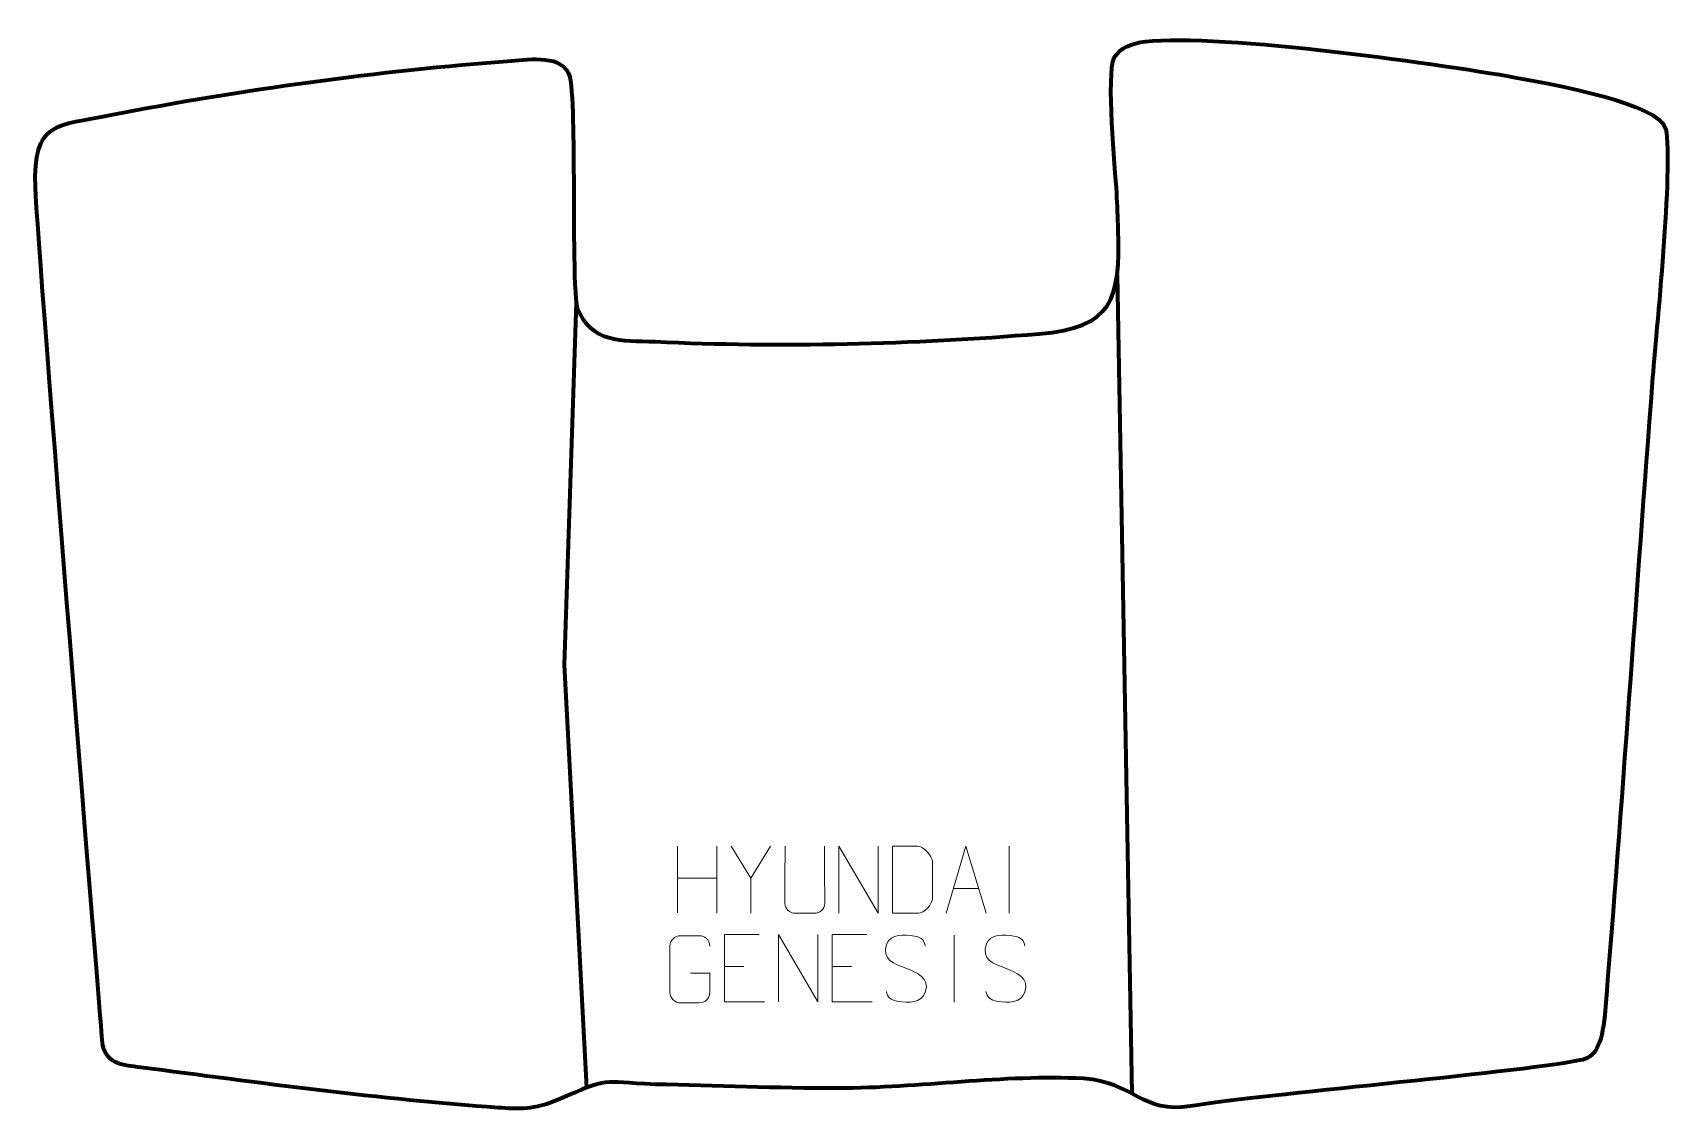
# Model space of a CAD drawing. Header units: millimetres. Extents: x 907 to 1517, y 213 to 615.
import ezdxf

# ---------------------------------------------------------------- set-up
doc = ezdxf.new("R2010")
doc.units = ezdxf.units.MM
doc.header["$MEASUREMENT"] = 0
doc.layers.add('layer 2', color=7, linetype='Continuous')
doc.layers.add('layer 3', color=7, linetype='Continuous')

msp = doc.modelspace()

# ---------------------------------------------------------------- linework, layer by layer
at = {"layer": 'layer 2', "color": 142, "lineweight": 158}
msp.add_open_spline([(1310.3792, 525.4938), (1310.3792, 525.4938), (1315.8457, 221.0713), (1315.8457, 221.0713)], degree=3, dxfattribs=at)
msp.add_open_spline([(1109.3394, 515.1545), (1109.3394, 515.1545), (1104.8757, 380.3448), (1104.8757, 380.3448), (1104.8757, 380.3448), (1104.8757, 380.3448), (1113.14, 223.1983), (1113.14, 223.1983)], degree=3, knots=[0, 0, 0, 0, 0.33333333, 0.33333333, 0.33333333, 0.33333333, 1, 1, 1, 1], dxfattribs=at)
at = {"layer": 'layer 3', "color": 242, "lineweight": 158}
msp.add_open_spline([(933.363, 238.912), (935.4033, 231.6267), (940.8653, 231.6485), (947.489, 230.7874), (947.489, 230.7874), (990.78, 225.1596), (1036.8939, 218.8298), (1080.3831, 215.8026), (1080.3831, 215.8026), (1087.7475, 215.2899), (1093.8184, 214.9816), (1102.5151, 218.7281), (1102.5151, 218.7281), (1122.612, 227.3856), (1117.4399, 225.3099), (1138.6947, 224.497), (1138.6947, 224.497), (1161.1641, 223.9526), (1184.136, 223.0314), (1206.5473, 223.0424), (1206.5473, 223.0424), (1237.0653, 223.0575), (1267.9524, 228.1833), (1297.9376, 226.6302), (1297.9376, 226.6302), (1316.5063, 225.3245), (1319.9134, 213.4044), (1337.5945, 216.3501), (1337.5945, 216.3501), (1365.4006, 220.9825), (1454.4736, 228.2236), (1482.5222, 233.422), (1482.5222, 233.422), (1488.0339, 234.4436), (1490.4665, 238.8273), (1491.6089, 250.3008), (1491.6089, 250.3008), (1498.1133, 328.5589), (1503.2129, 407.0746), (1509.2552, 485.4005), (1509.2552, 485.4005), (1510.6666, 503.6924), (1517.0465, 565.6737), (1514.2843, 579.4816), (1514.2843, 579.4816), (1512.3583, 589.11), (1471.0095, 596.2649), (1461.6076, 598.0818), (1461.6076, 598.0818), (1434.3991, 603.3306), (1348.0664, 615.2689), (1320.9716, 612.0271), (1320.9716, 612.0271), (1315.7912, 611.4073), (1311.4345, 609.7263), (1309.3151, 606.0718), (1309.3151, 606.0718), (1306.3261, 599.5064), (1309.6532, 565.1378), (1310.2236, 555.6918), (1310.2236, 555.6918), (1310.4279, 551.1749), (1310.6765, 546.648), (1310.8045, 542.1313), (1310.8045, 542.1313), (1311.5446, 516.0274), (1308.7415, 505.743), (1281.3927, 503.4201), (1281.3927, 503.4201), (1234.8544, 499.5422), (1185.1359, 498.315), (1138.637, 500.4983), (1138.637, 500.4983), (1126.0375, 501.0898), (1115.1297, 499.7192), (1109.6823, 512.9979), (1109.6823, 512.9979), (1108.2153, 519.0705), (1108.5308, 552.234), (1108.4267, 560.0154), (1108.4267, 560.0154), (1108.317, 568.2176), (1108.4722, 591.7952), (1106.9292, 598.9566), (1106.9292, 598.9566), (1104.6681, 607.436), (1092.1737, 605.3494), (1085.2908, 604.8822), (1085.2908, 604.8822), (1036.2018, 601.1202), (984.8084, 594.2654), (936.5236, 584.7401), (936.5236, 584.7401), (915.9081, 580.6734), (907.3849, 582.3922), (908.3734, 557.7614), (908.3734, 557.7614), (909.3618, 533.1307), (933.363, 238.912), (933.363, 238.912)], degree=3, knots=[0, 0, 0, 0, 0.03846154, 0.03846154, 0.03846154, 0.03846154, 0.07692308, 0.07692308, 0.07692308, 0.07692308, 0.11538462, 0.11538462, 0.11538462, 0.11538462, 0.15384615, 0.15384615, 0.15384615, 0.15384615, 0.19230769, 0.19230769, 0.19230769, 0.19230769, 0.23076923, 0.23076923, 0.23076923, 0.23076923, 0.26923077, 0.26923077, 0.26923077, 0.26923077, 0.30769231, 0.30769231, 0.30769231, 0.30769231, 0.34615385, 0.34615385, 0.34615385, 0.34615385, 0.38461538, 0.38461538, 0.38461538, 0.38461538, 0.42307692, 0.42307692, 0.42307692, 0.42307692, 0.46153846, 0.46153846, 0.46153846, 0.46153846, 0.5, 0.5, 0.5, 0.5, 0.53846154, 0.53846154, 0.53846154, 0.53846154, 0.57692308, 0.57692308, 0.57692308, 0.57692308, 0.61538462, 0.61538462, 0.61538462, 0.61538462, 0.65384615, 0.65384615, 0.65384615, 0.65384615, 0.69230769, 0.69230769, 0.69230769, 0.69230769, 0.73076923, 0.73076923, 0.73076923, 0.73076923, 0.76923077, 0.76923077, 0.76923077, 0.76923077, 0.80769231, 0.80769231, 0.80769231, 0.80769231, 0.84615385, 0.84615385, 0.84615385, 0.84615385, 0.88461538, 0.88461538, 0.88461538, 0.88461538, 0.92307692, 0.92307692, 0.92307692, 0.92307692, 1, 1, 1, 1], dxfattribs=at)
at = {"layer": 'layer 3', "color": 250, "lineweight": 9}
for points in [[(1146.9699, 313.0131), (1146.9699, 313.0131), (1146.9699, 288.2356), (1146.9699, 288.2356)], [(1161.6132, 313.0131), (1161.6132, 313.0131), (1161.6132, 288.0596), (1161.6132, 288.0596)], [(1174.2916, 301.131), (1174.2916, 301.131), (1166.9707, 313.0297), (1166.9707, 313.0297)], [(1270.2924, 313.04), (1270.2924, 313.04), (1270.2924, 288.0659), (1270.2924, 288.0659)], [(1146.9699, 301.1308), (1146.9699, 301.1308), (1161.6132, 301.1312), (1161.6132, 301.1312)], [(1249.5445, 297.3256), (1249.5445, 297.3256), (1259.0402, 297.3256), (1259.0402, 297.3256)], [(1249.871, 279.9791), (1249.871, 279.9791), (1249.871, 255.005), (1249.871, 255.005)], [(1164.4436, 268.263), (1164.4436, 268.263), (1171.6117, 268.263), (1171.6117, 268.263)], [(1204.4436, 268.263), (1204.4436, 268.263), (1211.6117, 268.263), (1211.6117, 268.263)]]:
    msp.add_open_spline(points, degree=3, dxfattribs=at)
for points, knots in [([(1181.614, 313.0297), (1181.614, 313.0297), (1174.2916, 301.131), (1174.2916, 301.131), (1174.2916, 301.131), (1174.2916, 301.131), (1174.2923, 288.0761), (1174.2923, 288.0761)], [0, 0, 0, 0, 0.33333333, 0.33333333, 0.33333333, 0.33333333, 1, 1, 1, 1]), ([(1201.6196, 313.0339), (1201.6192, 307.4944), (1201.715, 297.2926), (1201.7154, 291.7522), (1201.7154, 291.7522), (1201.5756, 289.5127), (1199.8984, 288.0865), (1197.7507, 288.076), (1197.7507, 288.076), (1195.4188, 288.0764), (1193.0869, 288.0764), (1190.7554, 288.076), (1190.7554, 288.076), (1188.8304, 287.9745), (1186.8583, 289.791), (1186.8695, 291.7355), (1186.8695, 291.7355), (1186.8698, 297.2974), (1186.9652, 307.4728), (1186.9648, 313.0339)], [0, 0, 0, 0, 0.16666667, 0.16666667, 0.16666667, 0.16666667, 0.33333333, 0.33333333, 0.33333333, 0.33333333, 0.5, 0.5, 0.5, 0.5, 0.66666667, 0.66666667, 0.66666667, 0.66666667, 1, 1, 1, 1]), ([(1206.965, 288.0762), (1206.965, 288.0762), (1206.965, 313.0297), (1206.965, 313.0297), (1206.965, 313.0297), (1206.965, 313.0297), (1221.6198, 288.0762), (1221.6198, 288.0762), (1221.6198, 288.0762), (1221.6198, 288.0762), (1221.6198, 313.0297), (1221.6198, 313.0297)], [0, 0, 0, 0, 0.25, 0.25, 0.25, 0.25, 0.5, 0.5, 0.5, 0.5, 1, 1, 1, 1]), ([(1226.9001, 288.1043), (1229.2319, 288.1047), (1234.1821, 288.0807), (1236.5136, 288.0804), (1236.5136, 288.0804), (1238.4386, 287.975), (1241.7572, 291.5166), (1241.746, 293.5339), (1241.746, 293.5339), (1241.7456, 299.304), (1241.7456, 301.4737), (1241.746, 307.243), (1241.746, 307.243), (1241.7417, 309.3811), (1238.3672, 313.0412), (1236.2148, 313.0277), (1236.2148, 313.0277), (1233.8891, 313.0277), (1229.1648, 313.0277), (1226.8387, 313.0277), (1226.8387, 313.0277), (1226.8391, 307.2808), (1226.9004, 293.8516), (1226.9001, 288.1043)], [0, 0, 0, 0, 0.14285714, 0.14285714, 0.14285714, 0.14285714, 0.28571429, 0.28571429, 0.28571429, 0.28571429, 0.42857143, 0.42857143, 0.42857143, 0.42857143, 0.57142857, 0.57142857, 0.57142857, 0.57142857, 0.71428571, 0.71428571, 0.71428571, 0.71428571, 1, 1, 1, 1]), ([(1246.8219, 288.0762), (1246.8219, 288.0762), (1254.1929, 313.0297), (1254.1929, 313.0297), (1254.1929, 313.0297), (1254.1929, 313.0297), (1261.7628, 288.0762), (1261.7628, 288.0762)], [0, 0, 0, 0, 0.33333333, 0.33333333, 0.33333333, 0.33333333, 1, 1, 1, 1]), ([(1231.8765, 267.6659), (1227.6282, 269.1363), (1222.7201, 270.9321), (1224.7252, 276.4524), (1224.7252, 276.4524), (1226.2287, 280.5923), (1231.4423, 280.2038), (1235.0459, 279.6027), (1235.0459, 279.6027), (1237.9065, 279.1255), (1238.7712, 277.9123), (1239.0818, 275.8282)], [0, 0, 0, 0, 0.25, 0.25, 0.25, 0.25, 0.5, 0.5, 0.5, 0.5, 1, 1, 1, 1]), ([(1268.8765, 267.6659), (1264.6282, 269.1363), (1259.7201, 270.9321), (1261.7252, 276.4524), (1261.7252, 276.4524), (1263.2287, 280.5923), (1268.4423, 280.2038), (1272.0459, 279.6027), (1272.0459, 279.6027), (1274.9065, 279.1255), (1275.7712, 277.9123), (1276.0818, 275.8282)], [0, 0, 0, 0, 0.25, 0.25, 0.25, 0.25, 0.5, 0.5, 0.5, 0.5, 1, 1, 1, 1]), ([(1151.8666, 265.772), (1151.8666, 265.772), (1159.0347, 265.772), (1159.0347, 265.772), (1159.0347, 265.772), (1159.0347, 265.772), (1159.0347, 258.6039), (1159.0347, 258.6039), (1159.0347, 258.6039), (1158.895, 256.2805), (1157.2178, 254.8009), (1155.07, 254.7901), (1155.07, 254.7901), (1152.7382, 254.7905), (1150.4062, 254.7905), (1148.0747, 254.7901), (1148.0747, 254.7901), (1146.1498, 254.6847), (1144.1776, 256.5692), (1144.1888, 258.5865), (1144.1888, 258.5865), (1144.1892, 264.3566), (1144.1892, 270.1263), (1144.1888, 275.8956), (1144.1888, 275.8956), (1144.193, 278.0337), (1145.9398, 279.7529), (1148.0921, 279.7395), (1148.0921, 279.7395), (1150.4178, 279.7395), (1152.7439, 279.7395), (1155.07, 279.7395), (1155.07, 279.7395), (1157.0167, 279.7749), (1159.0081, 278.2834), (1159.0347, 275.8457)], [0, 0, 0, 0, 0.1, 0.1, 0.1, 0.1, 0.2, 0.2, 0.2, 0.2, 0.3, 0.3, 0.3, 0.3, 0.4, 0.4, 0.4, 0.4, 0.5, 0.5, 0.5, 0.5, 0.6, 0.6, 0.6, 0.6, 0.7, 0.7, 0.7, 0.7, 0.8, 0.8, 0.8, 0.8, 1, 1, 1, 1]), ([(1177.3175, 280.1427), (1177.3175, 280.1427), (1164.4436, 280.1427), (1164.4436, 280.1427), (1164.4436, 280.1427), (1164.4436, 280.1427), (1164.4436, 255.1891), (1164.4436, 255.1891), (1164.4436, 255.1891), (1164.4436, 255.1891), (1179.3094, 255.1891), (1179.3094, 255.1891)], [0, 0, 0, 0, 0.25, 0.25, 0.25, 0.25, 0.5, 0.5, 0.5, 0.5, 1, 1, 1, 1]), ([(1184.5491, 255.1892), (1184.5491, 255.1892), (1184.5491, 280.1427), (1184.5491, 280.1427), (1184.5491, 280.1427), (1184.5491, 280.1427), (1199.2039, 255.1892), (1199.2039, 255.1892), (1199.2039, 255.1892), (1199.2039, 255.1892), (1199.2039, 280.1427), (1199.2039, 280.1427)], [0, 0, 0, 0, 0.25, 0.25, 0.25, 0.25, 0.5, 0.5, 0.5, 0.5, 1, 1, 1, 1]), ([(1217.3175, 280.1427), (1217.3175, 280.1427), (1204.4436, 280.1427), (1204.4436, 280.1427), (1204.4436, 280.1427), (1204.4436, 280.1427), (1204.4436, 255.1891), (1204.4436, 255.1891), (1204.4436, 255.1891), (1204.4436, 255.1891), (1219.3094, 255.1891), (1219.3094, 255.1891)], [0, 0, 0, 0, 0.25, 0.25, 0.25, 0.25, 0.5, 0.5, 0.5, 0.5, 1, 1, 1, 1]), ([(1231.8765, 267.6658), (1235.8951, 266.0191), (1240.9246, 264.1308), (1239.0906, 258.7705), (1239.0906, 258.7705), (1237.6308, 254.5041), (1232.72, 254.7608), (1228.9939, 255.3155), (1228.9939, 255.3155), (1226.2439, 255.7253), (1225.023, 256.9388), (1224.645, 259.051)], [0, 0, 0, 0, 0.25, 0.25, 0.25, 0.25, 0.5, 0.5, 0.5, 0.5, 1, 1, 1, 1]), ([(1268.8765, 267.6658), (1272.8951, 266.0191), (1277.9246, 264.1308), (1276.0906, 258.7705), (1276.0906, 258.7705), (1274.6308, 254.5041), (1269.72, 254.7608), (1265.9939, 255.3155), (1265.9939, 255.3155), (1263.2439, 255.7253), (1262.023, 256.9388), (1261.645, 259.051)], [0, 0, 0, 0, 0.25, 0.25, 0.25, 0.25, 0.5, 0.5, 0.5, 0.5, 1, 1, 1, 1])]:
    msp.add_open_spline(points, degree=3, knots=knots, dxfattribs=at)

doc.saveas('drawing.dxf')
